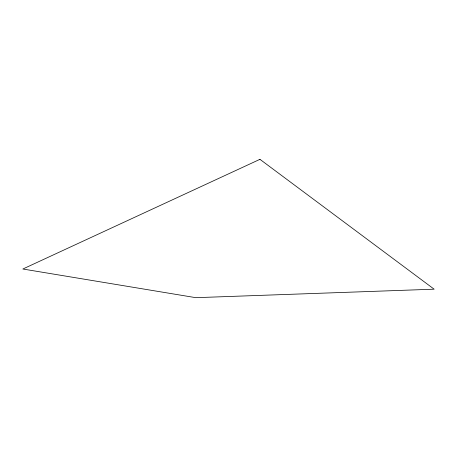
<?xml version="1.0" encoding="UTF-8"?>
<svg xmlns="http://www.w3.org/2000/svg" width="457" height="457" viewBox="0 0 457 457"><rect width="100%" height="100%" fill="white"/><g stroke="black" fill="none" stroke-linecap="round" stroke-linejoin="round"><path stroke-width="0.69" d="M259.942 159.327L22.85 269.013L195.825 297.673L434.15 289.19L259.942 159.327"/></g></svg>
